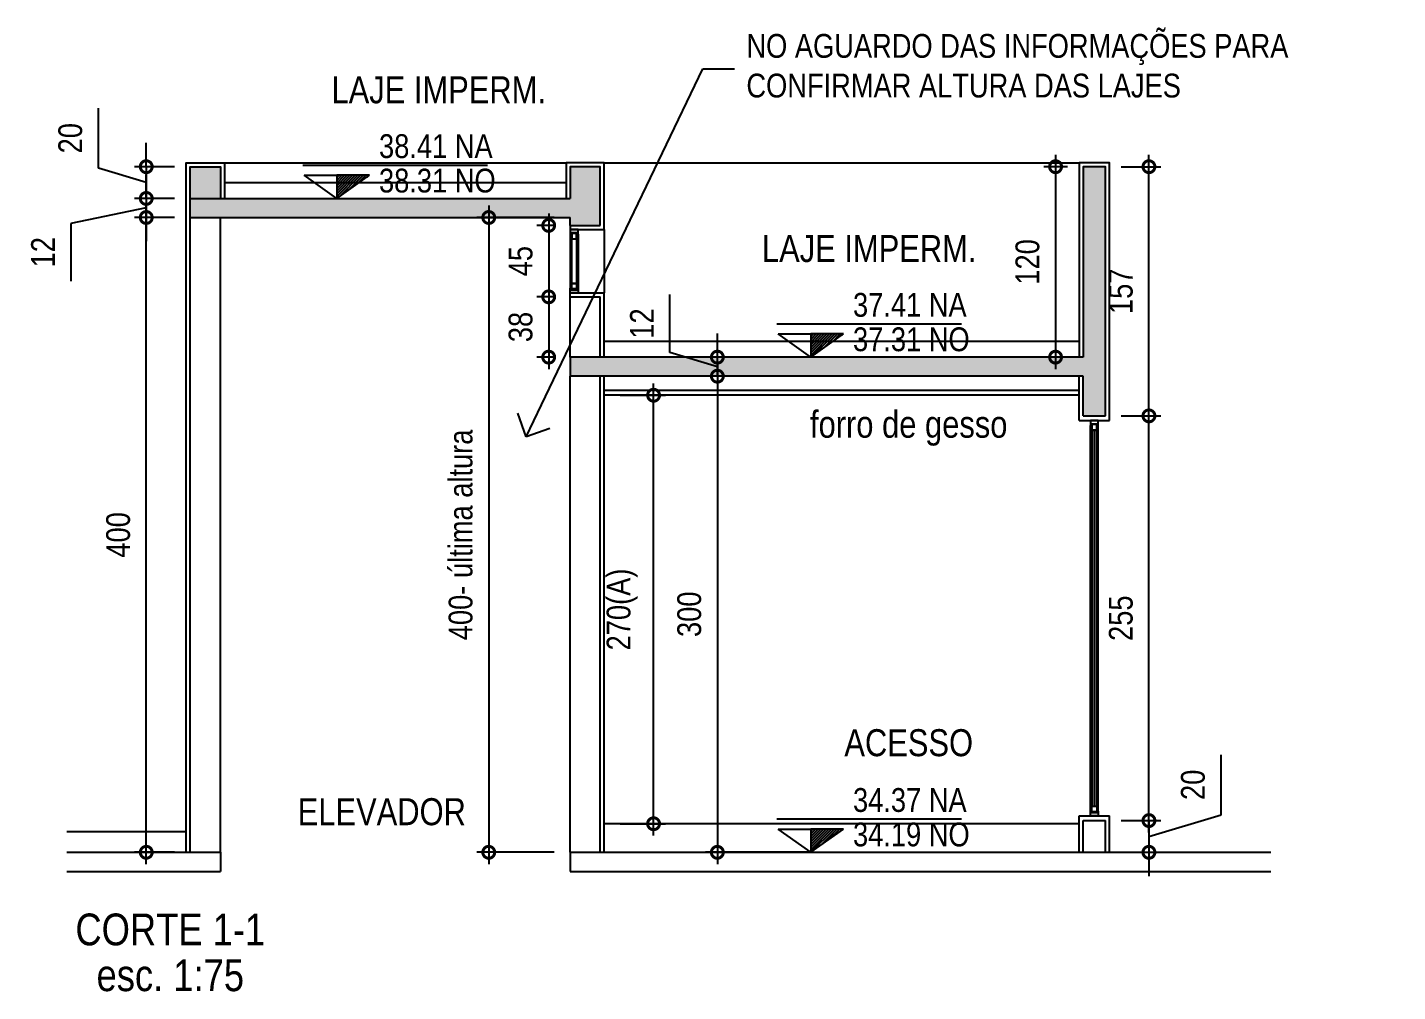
# Model space of a CAD drawing. Header units: metres. Extents: x -154 to 570, y -18 to 184.
# Drawn here: x -153.73 to -145.1, y 33.31 to 39.39 of the extents above; entities that cross this region are included whole.
import ezdxf
from ezdxf import colors
from ezdxf.entities.mleader import LeaderData, LeaderLine
from ezdxf.enums import TextEntityAlignment as Align
from ezdxf.math import Vec2, Vec3

# ---------------------------------------------------------------- set-up
doc = ezdxf.new("R2010")
doc.units = ezdxf.units.M
doc.header["$PDMODE"] = 1
for name, color, linetype in [('ARQ-ALV ACAB', 4, 'Continuous'), ('ARQ-ALV OSSO', 5, 'Continuous'), ('ARQ-AUX', 7, 'Continuous'), ('ARQ-AUX1', 1, 'Continuous'), ('ARQ-CAX @ 1', 1, 'Continuous'), ('ARQ-DIM - EMBASAM', 2, 'Continuous'), ('ARQ-EST', 2, 'Continuous'), ('ARQ-SIM', 1, 'Continuous'), ('ARQ-SIM - EMBASAM', 1, 'Continuous'), ('ARQ-TXT - EMBASAM', 2, 'Continuous')]:
    doc.layers.add(name, color=color, linetype=linetype)
doc.styles.add('Adesa', font='ARIALN.TTF')
doc.dimstyles.new('ADESA 1-0075', dxfattribs={"dimtxt": 0.15, "dimasz": 0.15, "dimexe": 0.075, "dimexo": 0.1, "dimgap": 0.1, "dimtad": 1, "dimdec": 1, "dimlfac": 100, "dimzin": 12, "dimtxsty": 'Adesa', "dimblk": 'DOTSMALL', "dimcen": 1, "dimdle": 0.075, "dimclrd": 1, "dimclre": 1, "dimclrt": 256, "dimazin": 3, "dimtm": 1e-09, "dimtfac": 1, "dimtdec": 1, "dimtmove": 1, "dimatfit": 0, "dimldrblk": 'DOTSMALL', "dimfxl": 0.8, "dimtvp": 2, "dimtolj": 1, "dimtzin": 0, "dimarcsym": 0})

# ---------------------------------------------------------------- blocks, each defined once
blk = doc.blocks.new('*U79')
at = {"color": 0, "linetype": 'ByBlock', "ltscale": 0.5}
for points in [[(0.02, -0.045), (0.02, -0.045), (0.02, -0.045), (0.02, -0.045), (0.02, -0.045), (0.02, -0.045), (0.02, -0.045), (0.02, -0.045), (0.02, -0.045), (0.03, -0.045), (0.03, -0.05), (0, -0.05), (0, 0), (0.03, 0), (0.03, -0.005), (0.02, -0.005), (0.02, -0.045)], [(0.38, -0.045), (0.38, -0.045), (0.38, -0.045), (0.38, -0.045), (0.38, -0.045), (0.38, -0.045), (0.38, -0.045), (0.38, -0.045), (0.38, -0.045), (0.37, -0.045), (0.37, -0.05), (0.4, -0.05), (0.4, 0), (0.37, 0), (0.37, -0.005), (0.38, -0.005), (0.38, -0.045)], [(0.025, -0.01), (0.06, -0.01), (0.06, -0.04), (0.025, -0.04)], [(0.375, -0.01), (0.34, -0.01), (0.34, -0.04), (0.375, -0.04)]]:
    blk.add_lwpolyline(points, close=True, dxfattribs=at)
at = {"color": 8, "linetype": 'ByBlock', "ltscale": 0.5}
for points in [[(0.37, 0), (0.03, 0)], [(0.37, -0.05), (0.03, -0.05)]]:
    blk.add_lwpolyline(points, dxfattribs=at)
at = {"color": 7, "linetype": 'ByBlock', "ltscale": 0.5}
blk.add_lwpolyline([(0.34, -0.01), (0.34, -0.04), (0.06, -0.04), (0.06, -0.01)], close=True, dxfattribs=at)
blk = doc.blocks.new('*U75')
h = blk.add_hatch()
h.set_pattern_fill('ANSI31', color=1, scale=0.00375, style=0)
h.set_pattern_definition([(45, (18.99673, 94.672672), (-0.0084189901, 0.0084189901), [])])
h.paths.add_polyline_path([(0.2063, 0.1463), (0.0009, 0.1463), (0, 0)])
at = {"color": 1}
blk.add_line((-0.2126, 0.21), (0.9499, 0.21), dxfattribs=at)
for points in [[(-0.2053, 0.1463), (0.0009, 0.1463), (0, 0), (-0.2053, 0.1463)], [(0.2072, 0.1463), (0.0009, 0.1463), (0, 0), (0.2072, 0.1463)]]:
    blk.add_lwpolyline(points, close=True, dxfattribs=at)
at = {"color": 1, "style": 'Adesa'}
blk.add_attdef('PAVIMENTO_001', (-0.0199, 0.5064), '', height=0.15, dxfattribs=at)
at = {"color": 3, "style": 'Adesa'}
blk.add_attdef('NA', text='', height=0.15, dxfattribs=at).set_placement((0.2668, 0.2096), align=Align.BOTTOM_LEFT)
blk.add_attdef('NO', text='', height=0.15, dxfattribs=at).set_placement((0.2668, 0.1875), align=Align.TOP_LEFT)
blk = doc.blocks.new('*U80')
at = {"color": 0, "linetype": 'ByBlock', "ltscale": 0.5}
for points in [[(0.02, -0.045), (0.02, -0.045), (0.02, -0.045), (0.02, -0.045), (0.02, -0.045), (0.02, -0.045), (0.02, -0.045), (0.02, -0.045), (0.02, -0.045), (0.03, -0.045), (0.03, -0.05), (0, -0.05), (0, 0), (0.03, 0), (0.03, -0.005), (0.02, -0.005), (0.02, -0.045)], [(2.47, -0.045), (2.47, -0.045), (2.47, -0.045), (2.47, -0.045), (2.47, -0.045), (2.47, -0.045), (2.47, -0.045), (2.47, -0.045), (2.47, -0.045), (2.46, -0.045), (2.46, -0.05), (2.49, -0.05), (2.49, 0), (2.46, 0), (2.46, -0.005), (2.47, -0.005), (2.47, -0.045)], [(0.025, -0.01), (0.06, -0.01), (0.06, -0.04), (0.025, -0.04)], [(2.465, -0.01), (2.43, -0.01), (2.43, -0.04), (2.465, -0.04)]]:
    blk.add_lwpolyline(points, close=True, dxfattribs=at)
at = {"color": 8, "linetype": 'ByBlock', "ltscale": 0.5}
for points in [[(2.46, 0), (0.03, 0)], [(2.46, -0.05), (0.03, -0.05)]]:
    blk.add_lwpolyline(points, dxfattribs=at)
at = {"color": 7, "linetype": 'ByBlock', "ltscale": 0.5}
blk.add_lwpolyline([(2.43, -0.01), (2.43, -0.04), (0.06, -0.04), (0.06, -0.01)], close=True, dxfattribs=at)
blk.add_lwpolyline([(0.06, -0.025), (2.43, -0.025)], dxfattribs=at)
blk = doc.blocks.new('_DotSmall')
at = {"color": 0, "linetype": 'ByBlock', "const_width": 0.5}
blk.add_lwpolyline([(-0.0625, 0, 1), (0.0625, 0, 1)], format="xyb", close=True, dxfattribs=at)
blk = doc.blocks.new('*D95')
at = {"layer": 'ARQ-DIM - EMBASAM', "color": 1, "lineweight": -2, "transparency": 16777216}
for p, q in [((-146.2087, 34.4264), (-146.2087, 34.8043)), ((-146.6634, 34.39), (-146.6634, 34.54)), ((-146.8377, 34.39), (-146.5884, 34.39)), ((-146.6634, 34.29), (-146.2087, 34.4264)), ((-146.6634, 34.39), (-146.6634, 34.19)), ((-146.6634, 34.39), (-146.6634, 34.19)), ((-146.8377, 34.19), (-146.5884, 34.19)), ((-146.6634, 34.19), (-146.6634, 34.04))]:
    blk.add_line(p, q, dxfattribs=at)
at = {"layer": 'Defpoints', "color": 0, "transparency": 16777216}
for p in [(-146.9377, 34.39), (-146.9377, 34.19), (-146.6634, 34.19)]:
    blk.add_point(p, dxfattribs=at)
at = {"layer": 'ARQ-DIM - EMBASAM', "color": 1, "lineweight": -2, "transparency": 16777216, "xscale": 0.15, "yscale": 0.15, "zscale": 0.15}
for p, rotation in [((-146.6634, 34.39), 270), ((-146.6634, 34.19), 90)]:
    blk.add_blockref('_DotSmall', p, dxfattribs=dict(at, rotation=rotation))
at = {"layer": 'ARQ-DIM - EMBASAM', "transparency": 16777216, "insert": (-146.3853, 34.6153), "char_height": 0.15, "attachment_point": 5, "rotation": 90, "style": 'Adesa'}
blk.add_mtext('\\A1;20', dxfattribs=at)
blk = doc.blocks.new('*D96')
at = {"layer": 'ARQ-DIM - EMBASAM', "color": 1, "lineweight": -2, "transparency": 16777216}
for p, q in [((-146.6634, 34.315), (-146.6634, 37.015)), ((-146.8377, 36.94), (-146.5884, 36.94)), ((-146.8377, 34.39), (-146.5884, 34.39))]:
    blk.add_line(p, q, dxfattribs=at)
at = {"layer": 'Defpoints', "color": 0, "transparency": 16777216}
for p in [(-146.9377, 36.94), (-146.6634, 36.94), (-146.9377, 34.39)]:
    blk.add_point(p, dxfattribs=at)
at = {"layer": 'ARQ-DIM - EMBASAM', "color": 1, "lineweight": -2, "transparency": 16777216, "xscale": 0.15, "yscale": 0.15, "zscale": 0.15}
for p, rotation in [((-146.6634, 36.94), 90), ((-146.6634, 34.39), 270)]:
    blk.add_blockref('_DotSmall', p, dxfattribs=dict(at, rotation=rotation))
at = {"layer": 'ARQ-DIM - EMBASAM', "transparency": 16777216, "insert": (-146.84, 35.665), "char_height": 0.15, "attachment_point": 5, "rotation": 90, "style": 'Adesa'}
blk.add_mtext('\\A1;255', dxfattribs=at)
blk = doc.blocks.new('*D97')
at = {"layer": 'ARQ-DIM - EMBASAM', "color": 1, "lineweight": -2, "transparency": 16777216}
for p, q in [((-146.6634, 36.865), (-146.6634, 38.585)), ((-146.8377, 38.51), (-146.5884, 38.51)), ((-146.8377, 36.94), (-146.5884, 36.94))]:
    blk.add_line(p, q, dxfattribs=at)
at = {"layer": 'Defpoints', "color": 0, "transparency": 16777216}
for p in [(-146.9377, 38.51), (-146.6634, 38.51), (-146.9377, 36.94)]:
    blk.add_point(p, dxfattribs=at)
at = {"layer": 'ARQ-DIM - EMBASAM', "color": 1, "lineweight": -2, "transparency": 16777216, "xscale": 0.15, "yscale": 0.15, "zscale": 0.15}
for p, rotation in [((-146.6634, 38.51), 90), ((-146.6634, 36.94), 270)]:
    blk.add_blockref('_DotSmall', p, dxfattribs=dict(at, rotation=rotation))
at = {"layer": 'ARQ-DIM - EMBASAM', "transparency": 16777216, "insert": (-146.84, 37.725), "char_height": 0.15, "attachment_point": 5, "rotation": 90, "style": 'Adesa'}
blk.add_mtext('\\A1;157', dxfattribs=at)
blk = doc.blocks.new('*D98')
at = {"layer": 'ARQ-DIM - EMBASAM', "color": 1, "lineweight": -2, "transparency": 16777216}
for p, q in [((-149.9977, 37.07), (-149.7116, 37.07)), ((-149.7866, 34.295), (-149.7866, 37.145)), ((-149.9977, 34.37), (-149.7116, 34.37))]:
    blk.add_line(p, q, dxfattribs=at)
at = {"layer": 'Defpoints', "color": 0, "transparency": 16777216}
for p in [(-150.0977, 37.07), (-149.7866, 37.07), (-150.0977, 34.37)]:
    blk.add_point(p, dxfattribs=at)
at = {"layer": 'ARQ-DIM - EMBASAM', "color": 1, "lineweight": -2, "transparency": 16777216, "xscale": 0.15, "yscale": 0.15, "zscale": 0.15}
for p, rotation in [((-149.7866, 37.07), 90), ((-149.7866, 34.37), 270)]:
    blk.add_blockref('_DotSmall', p, dxfattribs=dict(at, rotation=rotation))
at = {"layer": 'ARQ-DIM - EMBASAM', "transparency": 16777216, "insert": (-149.9849, 35.72), "char_height": 0.15, "attachment_point": 5, "rotation": 90, "style": 'Adesa'}
blk.add_mtext('\\A1;270(A)', dxfattribs=at)
blk = doc.blocks.new('*D99')
at = {"layer": 'ARQ-DIM - EMBASAM', "color": 1, "lineweight": -2, "transparency": 16777216}
for p, q in [((-149.3845, 37.265), (-149.3845, 34.115)), ((-148.7952, 37.19), (-149.4595, 37.19)), ((-148.7952, 34.19), (-149.4595, 34.19))]:
    blk.add_line(p, q, dxfattribs=at)
at = {"layer": 'Defpoints', "color": 0, "transparency": 16777216}
for p in [(-148.6952, 37.19), (-149.3845, 34.19), (-148.6952, 34.19)]:
    blk.add_point(p, dxfattribs=at)
at = {"layer": 'ARQ-DIM - EMBASAM', "color": 1, "lineweight": -2, "transparency": 16777216, "xscale": 0.15, "yscale": 0.15, "zscale": 0.15}
for p, rotation in [((-149.3845, 37.19), 90), ((-149.3845, 34.19), 270)]:
    blk.add_blockref('_DotSmall', p, dxfattribs=dict(at, rotation=rotation))
at = {"layer": 'ARQ-DIM - EMBASAM', "transparency": 16777216, "insert": (-149.561, 35.69), "char_height": 0.15, "attachment_point": 5, "rotation": 90, "style": 'Adesa'}
blk.add_mtext('\\A1;300', dxfattribs=at)
blk = doc.blocks.new('*D100')
at = {"layer": 'ARQ-DIM - EMBASAM', "color": 1, "lineweight": -2, "transparency": 16777216}
for p, q in [((-149.6848, 37.3401), (-149.6848, 37.7037)), ((-149.3845, 37.31), (-149.3845, 37.46)), ((-149.3845, 37.25), (-149.6848, 37.3401)), ((-149.2273, 37.31), (-149.4595, 37.31)), ((-149.3845, 37.19), (-149.3845, 37.31)), ((-149.3845, 37.19), (-149.3845, 37.31)), ((-149.2273, 37.19), (-149.4595, 37.19)), ((-149.3845, 37.19), (-149.3845, 37.04))]:
    blk.add_line(p, q, dxfattribs=at)
at = {"layer": 'Defpoints', "color": 0, "transparency": 16777216}
for p in [(-149.3845, 37.31), (-149.1273, 37.31), (-149.1273, 37.19)]:
    blk.add_point(p, dxfattribs=at)
at = {"layer": 'ARQ-DIM - EMBASAM', "color": 1, "lineweight": -2, "transparency": 16777216, "xscale": 0.15, "yscale": 0.15, "zscale": 0.15}
for p, rotation in [((-149.3845, 37.31), 270), ((-149.3845, 37.19), 90)]:
    blk.add_blockref('_DotSmall', p, dxfattribs=dict(at, rotation=rotation))
at = {"layer": 'ARQ-DIM - EMBASAM', "transparency": 16777216, "insert": (-149.8601, 37.5219), "char_height": 0.15, "attachment_point": 5, "rotation": 90, "style": 'Adesa'}
blk.add_mtext('\\A1;12', dxfattribs=at)
blk = doc.blocks.new('*D101')
at = {"layer": 'ARQ-DIM - EMBASAM', "color": 1, "lineweight": -2, "transparency": 16777216}
for p, q in [((-150.4127, 38.19), (-150.9008, 38.19)), ((-150.8258, 38.265), (-150.8258, 34.115)), ((-150.4127, 34.19), (-150.9008, 34.19))]:
    blk.add_line(p, q, dxfattribs=at)
at = {"layer": 'Defpoints', "color": 0, "transparency": 16777216}
for p in [(-150.3127, 38.19), (-150.8258, 34.19), (-150.3127, 34.19)]:
    blk.add_point(p, dxfattribs=at)
at = {"layer": 'ARQ-DIM - EMBASAM', "color": 1, "lineweight": -2, "transparency": 16777216, "xscale": 0.15, "yscale": 0.15, "zscale": 0.15}
for p, rotation in [((-150.8258, 38.19), 90), ((-150.8258, 34.19), 270)]:
    blk.add_blockref('_DotSmall', p, dxfattribs=dict(at, rotation=rotation))
at = {"layer": 'ARQ-DIM - EMBASAM', "transparency": 16777216, "insert": (-151.0025, 36.19), "char_height": 0.15, "attachment_point": 5, "rotation": 90, "style": 'Adesa'}
blk.add_mtext('\\A1;400- última altura', dxfattribs=at)
blk = doc.blocks.new('*D102')
at = {"layer": 'ARQ-DIM - EMBASAM', "color": 1, "lineweight": -2, "transparency": 16777216}
for p, q in [((-152.8077, 38.19), (-153.0603, 38.19)), ((-152.9853, 34.115), (-152.9853, 38.265)), ((-152.8077, 34.19), (-153.0603, 34.19))]:
    blk.add_line(p, q, dxfattribs=at)
at = {"layer": 'Defpoints', "color": 0, "transparency": 16777216}
for p in [(-152.9853, 38.19), (-152.7077, 38.19), (-152.7077, 34.19)]:
    blk.add_point(p, dxfattribs=at)
at = {"layer": 'ARQ-DIM - EMBASAM', "color": 1, "lineweight": -2, "transparency": 16777216, "xscale": 0.15, "yscale": 0.15, "zscale": 0.15}
for p, rotation in [((-152.9853, 38.19), 90), ((-152.9853, 34.19), 270)]:
    blk.add_blockref('_DotSmall', p, dxfattribs=dict(at, rotation=rotation))
at = {"layer": 'ARQ-DIM - EMBASAM', "transparency": 16777216, "insert": (-153.1618, 36.19), "char_height": 0.15, "attachment_point": 5, "rotation": 90, "style": 'Adesa'}
blk.add_mtext('\\A1;400', dxfattribs=at)
blk = doc.blocks.new('*D103')
at = {"layer": 'ARQ-DIM - EMBASAM', "color": 1, "lineweight": -2, "transparency": 16777216}
for p, q in [((-152.9853, 38.31), (-152.9853, 38.46)), ((-152.8077, 38.31), (-153.0603, 38.31)), ((-152.9853, 38.31), (-152.9853, 38.19)), ((-152.9853, 38.31), (-152.9853, 38.19)), ((-152.9853, 38.25), (-153.4609, 38.153)), ((-152.8077, 38.19), (-153.0603, 38.19)), ((-152.9853, 38.19), (-152.9853, 38.04)), ((-153.4609, 38.153), (-153.4609, 37.7893))]:
    blk.add_line(p, q, dxfattribs=at)
at = {"layer": 'Defpoints', "color": 0, "transparency": 16777216}
for p in [(-152.7077, 38.31), (-152.9853, 38.19), (-152.7077, 38.19)]:
    blk.add_point(p, dxfattribs=at)
at = {"layer": 'ARQ-DIM - EMBASAM', "color": 1, "lineweight": -2, "transparency": 16777216, "xscale": 0.15, "yscale": 0.15, "zscale": 0.15}
for p, rotation in [((-152.9853, 38.31), 270), ((-152.9853, 38.19), 90)]:
    blk.add_blockref('_DotSmall', p, dxfattribs=dict(at, rotation=rotation))
at = {"layer": 'ARQ-DIM - EMBASAM', "transparency": 16777216, "insert": (-153.6362, 37.9712), "char_height": 0.15, "attachment_point": 5, "rotation": 90, "style": 'Adesa'}
blk.add_mtext('\\A1;12', dxfattribs=at)
blk = doc.blocks.new('*D104')
at = {"layer": 'ARQ-DIM - EMBASAM', "color": 1, "lineweight": -2, "transparency": 16777216}
for p, q in [((-153.2868, 38.5005), (-153.2868, 38.8783)), ((-152.9853, 38.51), (-152.9853, 38.66)), ((-152.9853, 38.41), (-153.2868, 38.5005)), ((-152.8077, 38.51), (-153.0603, 38.51)), ((-152.9853, 38.51), (-152.9853, 38.31)), ((-152.9853, 38.51), (-152.9853, 38.31)), ((-152.8077, 38.31), (-153.0603, 38.31)), ((-152.9853, 38.31), (-152.9853, 38.16))]:
    blk.add_line(p, q, dxfattribs=at)
at = {"layer": 'Defpoints', "color": 0, "transparency": 16777216}
for p in [(-152.7077, 38.51), (-152.9853, 38.31), (-152.7077, 38.31)]:
    blk.add_point(p, dxfattribs=at)
at = {"layer": 'ARQ-DIM - EMBASAM', "color": 1, "lineweight": -2, "transparency": 16777216, "xscale": 0.15, "yscale": 0.15, "zscale": 0.15}
for p, rotation in [((-152.9853, 38.51), 270), ((-152.9853, 38.31), 90)]:
    blk.add_blockref('_DotSmall', p, dxfattribs=dict(at, rotation=rotation))
at = {"layer": 'ARQ-DIM - EMBASAM', "transparency": 16777216, "insert": (-153.4634, 38.6894), "char_height": 0.15, "attachment_point": 5, "rotation": 90, "style": 'Adesa'}
blk.add_mtext('\\A1;20', dxfattribs=at)
blk = doc.blocks.new('*D105')
at = {"layer": 'ARQ-DIM - EMBASAM', "color": 1, "lineweight": -2, "transparency": 16777216}
for p, q in [((-147.2521, 38.585), (-147.2521, 37.235)), ((-147.1777, 38.51), (-147.3271, 38.51)), ((-147.1777, 37.31), (-147.3271, 37.31))]:
    blk.add_line(p, q, dxfattribs=at)
at = {"layer": 'Defpoints', "color": 0, "transparency": 16777216}
for p in [(-147.0777, 38.51), (-147.2521, 37.31), (-147.0777, 37.31)]:
    blk.add_point(p, dxfattribs=at)
at = {"layer": 'ARQ-DIM - EMBASAM', "color": 1, "lineweight": -2, "transparency": 16777216, "xscale": 0.15, "yscale": 0.15, "zscale": 0.15}
for p, rotation in [((-147.2521, 38.51), 90), ((-147.2521, 37.31), 270)]:
    blk.add_blockref('_DotSmall', p, dxfattribs=dict(at, rotation=rotation))
at = {"layer": 'ARQ-DIM - EMBASAM', "transparency": 16777216, "insert": (-147.4287, 37.91), "char_height": 0.15, "attachment_point": 5, "rotation": 90, "style": 'Adesa'}
blk.add_mtext('\\A1;120', dxfattribs=at)
blk = doc.blocks.new('*D106')
at = {"layer": 'ARQ-DIM - EMBASAM', "color": 1, "lineweight": -2, "transparency": 16777216}
for p, q in [((-150.448, 38.215), (-150.448, 37.615)), ((-150.4127, 38.14), (-150.523, 38.14)), ((-150.4127, 37.69), (-150.523, 37.69))]:
    blk.add_line(p, q, dxfattribs=at)
at = {"layer": 'Defpoints', "color": 0, "transparency": 16777216}
for p in [(-150.3127, 38.14), (-150.448, 37.69), (-150.3127, 37.69)]:
    blk.add_point(p, dxfattribs=at)
at = {"layer": 'ARQ-DIM - EMBASAM', "color": 1, "lineweight": -2, "transparency": 16777216, "xscale": 0.15, "yscale": 0.15, "zscale": 0.15}
for p, rotation in [((-150.448, 38.14), 90), ((-150.448, 37.69), 270)]:
    blk.add_blockref('_DotSmall', p, dxfattribs=dict(at, rotation=rotation))
at = {"layer": 'ARQ-DIM - EMBASAM', "transparency": 16777216, "insert": (-150.6243, 37.915), "char_height": 0.15, "attachment_point": 5, "rotation": 90, "style": 'Adesa'}
blk.add_mtext('\\A1;45', dxfattribs=at)
blk = doc.blocks.new('*D107')
at = {"layer": 'ARQ-DIM - EMBASAM', "color": 1, "lineweight": -2, "transparency": 16777216}
for p, q in [((-150.448, 37.765), (-150.448, 37.235)), ((-150.4127, 37.69), (-150.523, 37.69)), ((-150.4127, 37.31), (-150.523, 37.31))]:
    blk.add_line(p, q, dxfattribs=at)
at = {"layer": 'Defpoints', "color": 0, "transparency": 16777216}
for p in [(-150.3127, 37.69), (-150.448, 37.31), (-150.3127, 37.31)]:
    blk.add_point(p, dxfattribs=at)
at = {"layer": 'ARQ-DIM - EMBASAM', "color": 1, "lineweight": -2, "transparency": 16777216, "xscale": 0.15, "yscale": 0.15, "zscale": 0.15}
for p, rotation in [((-150.448, 37.69), 90), ((-150.448, 37.31), 270)]:
    blk.add_blockref('_DotSmall', p, dxfattribs=dict(at, rotation=rotation))
at = {"layer": 'ARQ-DIM - EMBASAM', "transparency": 16777216, "insert": (-150.6246, 37.5), "char_height": 0.15, "attachment_point": 5, "rotation": 90, "style": 'Adesa'}
blk.add_mtext('\\A1;38', dxfattribs=at)
blk = doc.blocks.new('_Open90')
at = {"color": 0, "linetype": 'ByBlock', "lineweight": -2}
for p, q in [((-0.5, 0.5), (0, 0)), ((0, 0), (-1, 0)), ((0, 0), (-0.5, -0.5))]:
    blk.add_line(p, q, dxfattribs=at)

msp = doc.modelspace()

# ---------------------------------------------------------------- hatches: boundary and pattern name
at = {"layer": 'ARQ-DIM - EMBASAM'}
h = msp.add_hatch(color=8, dxfattribs=at)
h.dxf.hatch_style = 1
h.paths.add_polyline_path([(-152.5177, 38.51), (-152.7077, 38.51), (-152.7077, 38.31), (-152.5177, 38.31)], flags=17)
h.paths.add_polyline_path([(-150.1227, 38.51), (-150.3127, 38.51), (-150.3127, 38.31), (-152.7077, 38.31), (-152.7077, 38.19), (-150.3127, 38.19), (-150.3127, 38.14), (-150.1227, 38.14)])
h = msp.add_hatch(color=8, dxfattribs=at)
h.dxf.hatch_style = 1
h.paths.add_polyline_path([(-146.9377, 37.31), (-146.9377, 38.51), (-147.0777, 38.51), (-147.0777, 37.31), (-150.3127, 37.31), (-150.3127, 37.19), (-147.0777, 37.19), (-147.0777, 36.94), (-146.9377, 36.94), (-146.9377, 37.19)])

# ---------------------------------------------------------------- linework, layer by layer
at = {"layer": 'ARQ-ALV ACAB'}
for p, q in [((-150.0977, 34.19), (-150.0977, 37.19)), ((-147.1027, 36.91), (-147.1027, 37.19)), ((-147.1027, 36.91), (-146.9127, 36.91)), ((-147.1027, 34.19), (-147.1027, 34.42)), ((-147.1027, 34.42), (-146.9127, 34.42)), ((-152.7327, 34.32), (-153.4864, 34.32)), ((-147.1027, 34.37), (-150.0977, 34.37))]:
    msp.add_line(p, q, dxfattribs=at)
for points in [[(-152.7327, 34.19), (-152.7327, 38.535), (-152.4927, 38.535), (-152.4927, 38.31)], [(-150.0977, 38.115), (-150.0977, 38.535), (-150.3377, 38.535), (-150.3377, 38.31)], [(-146.9127, 36.91), (-146.9127, 38.535), (-147.1027, 38.535), (-147.1027, 37.31)], [(-152.4927, 38.41), (-150.3377, 38.41)], [(-150.3127, 38.14), (-150.3127, 38.115), (-150.0977, 38.115)], [(-150.3127, 37.69), (-150.3127, 37.715), (-150.0977, 37.715)], [(-150.0977, 37.31), (-150.0977, 37.715)], [(-150.0977, 37.41), (-147.1027, 37.41)], [(-146.9127, 34.19), (-146.9127, 34.42)]]:
    msp.add_lwpolyline(points, dxfattribs=at)
at = {"layer": 'ARQ-ALV OSSO'}
for p, q in [((-152.7077, 34.19), (-152.7077, 38.19)), ((-152.5177, 34.19), (-152.5177, 38.19)), ((-150.3127, 37.69), (-150.1227, 37.69)), ((-150.3127, 37.31), (-150.3127, 37.69)), ((-150.1227, 37.31), (-150.1227, 37.69)), ((-150.3127, 34.19), (-150.3127, 37.19)), ((-150.1227, 34.19), (-150.1227, 37.19)), ((-147.0777, 34.19), (-147.0777, 34.39)), ((-147.0777, 34.39), (-146.9377, 34.39)), ((-146.9377, 34.19), (-146.9377, 34.39))]:
    msp.add_line(p, q, dxfattribs=at)
at = {"layer": 'ARQ-AUX'}
msp.add_lwpolyline([(-150.0977, 38.115), (-150.0977, 37.715)], dxfattribs=at)
at = {"layer": 'ARQ-AUX1'}
for p, q in [((-147.1027, 37.1), (-150.0977, 37.1)), ((-147.1027, 37.07), (-150.0977, 37.07))]:
    msp.add_line(p, q, dxfattribs=at)
for points in [[(-152.4927, 38.535), (-150.3377, 38.535)], [(-150.0977, 38.535), (-147.1027, 38.535)]]:
    msp.add_lwpolyline(points, dxfattribs=at)
at = {"layer": 'ARQ-EST'}
for p, q in [((-152.7077, 38.31), (-150.3127, 38.31)), ((-152.7077, 38.19), (-150.3127, 38.19)), ((-150.3127, 38.14), (-150.1227, 38.14)), ((-147.0777, 37.19), (-150.3127, 37.19)), ((-147.0777, 36.94), (-147.0777, 37.19)), ((-146.9377, 36.94), (-146.9377, 37.19)), ((-147.0777, 36.94), (-146.9377, 36.94)), ((-153.4864, 34.19), (-152.5177, 34.19)), ((-150.3127, 34.19), (-145.8941, 34.19)), ((-153.4864, 34.07), (-152.5177, 34.07)), ((-150.3127, 34.07), (-145.8941, 34.07))]:
    msp.add_line(p, q, dxfattribs=at)
for points in [[(-152.7077, 38.19), (-152.7077, 38.51), (-152.5177, 38.51), (-152.5177, 38.31)], [(-150.1227, 38.14), (-150.1227, 38.51), (-150.3127, 38.51), (-150.3127, 38.31)], [(-146.9377, 37.31), (-146.9377, 38.51), (-147.0777, 38.51), (-147.0777, 37.31)], [(-150.3127, 38.14), (-150.3127, 38.19)], [(-147.0777, 37.31), (-150.3127, 37.31)], [(-150.3127, 37.31), (-150.3127, 37.19)], [(-152.5177, 34.19), (-152.5177, 34.07)], [(-150.3127, 34.19), (-150.3127, 34.07)]]:
    msp.add_lwpolyline(points, dxfattribs=at)
at = {"layer": 'ARQ-EST', "elevation": 0}
msp.add_lwpolyline([(-146.9377, 37.19), (-146.9377, 37.31)], dxfattribs=at)

# ---------------------------------------------------------------- block references
at = {"layer": 'ARQ-CAX @ 1', "rotation": 90}
msp.add_blockref('*U79', (-150.3127, 37.715), dxfattribs=at)
at = {"layer": 'ARQ-CAX @ 1', "xscale": -1, "rotation": 90}
msp.add_blockref('*U80', (-147.0327, 36.91), dxfattribs=at)
at = {"layer": 'ARQ-SIM', "color": 1}
ref = msp.add_blockref('*U75', (-151.7846, 38.31), dxfattribs=at)
ref.add_attrib('NA', '38.41 NA', dxfattribs={"layer": '0', "color": 3, "height": 0.15, "style": 'Adesa'}).set_placement((-151.5177, 38.5196), align=Align.BOTTOM_LEFT)
ref.add_attrib('NO', '38.31 NO', dxfattribs={"layer": '0', "color": 3, "height": 0.15, "style": 'Adesa'}).set_placement((-151.5177, 38.4975), align=Align.TOP_LEFT)
ref = msp.add_blockref('*U75', (-148.7961, 37.31), dxfattribs=at)
ref.add_attrib('NA', '37.41 NA', dxfattribs={"layer": '0', "color": 3, "height": 0.15, "style": 'Adesa'}).set_placement((-148.5292, 37.5196), align=Align.BOTTOM_LEFT)
ref.add_attrib('NO', '37.31 NO', dxfattribs={"layer": '0', "color": 3, "height": 0.15, "style": 'Adesa'}).set_placement((-148.5292, 37.4975), align=Align.TOP_LEFT)
ref = msp.add_blockref('*U75', (-148.7961, 34.19), dxfattribs=at)
ref.add_attrib('NA', '34.37 NA', dxfattribs={"layer": '0', "color": 3, "height": 0.15, "style": 'Adesa'}).set_placement((-148.5292, 34.3996), align=Align.BOTTOM_LEFT)
ref.add_attrib('NO', '34.19 NO', dxfattribs={"layer": '0', "color": 3, "height": 0.15, "style": 'Adesa'}).set_placement((-148.5292, 34.3775), align=Align.TOP_LEFT)

# ---------------------------------------------------------------- texts
at = {"layer": 'ARQ-TXT - EMBASAM', "style": 'Adesa'}
for s, height, p in [('LAJE IMPERM.', 0.17, (-151.1411, 38.9092, -0.0353)), ('LAJE IMPERM.', 0.17, (-148.427, 37.9092, -0.0353)), ('ELEVADOR', 0.17, (-151.5001, 34.361, -0.0353)), ('CORTE 1-1', 0.2, (-152.8336, 33.6041, -0.0353)), ('esc. 1:75', 0.2, (-152.8336, 33.3154, -0.0353))]:
    msp.add_text(s, height=height, dxfattribs=at).set_placement(p, align=Align.CENTER)
for s, p in [('forro de gesso', (-148.178, 36.8662, 0)), ('ACESSO', (-148.178, 34.8808, 0))]:
    msp.add_text(s, height=0.17, dxfattribs=at).set_placement(p, align=Align.MIDDLE)

# ---------------------------------------------------------------- dimensions: what is measured, and where the dimension line sits
at = {"layer": 'ARQ-DIM - EMBASAM'}
for base, p1, p2, picture, middle in [((-152.9853, 38.31), (-152.7077, 38.51), (-152.7077, 38.31), '*D104', (-153.4634, 38.6005)), ((-147.2521, 37.31), (-147.0777, 38.51), (-147.0777, 37.31), '*D105', (-147.4287, 37.91)), ((-146.6634, 38.51), (-146.9377, 36.94), (-146.9377, 38.51), '*D97', (-146.84, 37.725)), ((-152.9853, 38.19), (-152.7077, 34.19), (-152.7077, 38.19), '*D102', (-153.1618, 36.19)), ((-150.448, 37.69), (-150.3127, 38.14), (-150.3127, 37.69), '*D106', (-150.6243, 37.915)), ((-150.448, 37.31), (-150.3127, 37.69), (-150.3127, 37.31), '*D107', (-150.6246, 37.5)), ((-149.3845, 37.31), (-149.1273, 37.19), (-149.1273, 37.31), '*D100', (-149.8601, 37.4401)), ((-149.3845, 34.19), (-148.6952, 37.19), (-148.6952, 34.19), '*D99', (-149.561, 35.69)), ((-146.6634, 36.94), (-146.9377, 34.39), (-146.9377, 36.94), '*D96', (-146.84, 35.665)), ((-146.6634, 34.19), (-146.9377, 34.39), (-146.9377, 34.19), '*D95', (-146.3853, 34.5264))]:
    dim = msp.add_linear_dim(base=base, p1=p1, p2=p2, angle=90, dimstyle='ADESA 1-0075', dxfattribs=at)
    dim.commit()
    dim.dimension.update_dxf_attribs({"geometry": picture, "text_midpoint": middle})
dim = msp.add_linear_dim(base=(-152.9853, 38.19), p1=(-152.7077, 38.31), p2=(-152.7077, 38.19), angle=90, dimstyle='ADESA 1-0075', dxfattribs=at)
dim.commit()
dim.dimension.update_dxf_attribs({"geometry": '*D103', "text_midpoint": (-153.4609, 38.053), "dimtype": 160})
for base, p1, p2, text, picture, middle in [((-150.8258, 34.19), (-150.3127, 38.19), (-150.3127, 34.19), '<>- última altura', '*D101', (-151.0025, 36.19)), ((-149.7866, 37.07), (-150.0977, 34.37), (-150.0977, 37.07), '<>(A)', '*D98', (-149.9849, 35.72))]:
    dim = msp.add_linear_dim(base=base, p1=p1, p2=p2, angle=90, text=text, dimstyle='ADESA 1-0075', dxfattribs=at)
    dim.commit()
    dim.dimension.update_dxf_attribs({"geometry": picture, "text_midpoint": middle})

# ---------------------------------------------------------------- leaders
at = {"layer": 'ARQ-SIM - EMBASAM'}
ml = msp.add_multileader_mtext('Standard', dxfattribs=at)
ml.set_content('{\\C215;\\c10507177;NO AGUARDO DAS INFORMAÇÕES PARA CONFIRMAR ALTURA DAS LAJES}', color=2, style='Adesa')
ml.set_leader_properties(color=256)
ml.set_arrow_properties(name='OPEN90')
ml.build(insert=Vec2(0, 0))
ml.multileader.update_dxf_attribs({"text_left_attachment_type": 2, "text_right_attachment_type": 2, "dogleg_length": 0.2, "arrow_head_size": 0.225})
ctx = ml.context
ctx.base_point, ctx.char_height, ctx.arrow_head_size, ctx.landing_gap_size, ctx.plane_origin = Vec3(-149.2763, 39.1266), 0.15, 0.225, 0.075, Vec3(-150.5905, 36.807)
ctx.left_attachment, ctx.right_attachment = 2, 2
notes = []
notes.append((ctx, [(1, (1, 1, 0), (-149.4763, 39.1266), (1, 0), 0.2, [(0, [(-150.5905, 36.807)], 0, [])])]))
ctx.mtext.insert, ctx.mtext.width, ctx.mtext.flow_direction = Vec3(-149.2013, 39.3462), 4.105678, 5
for ctx, leaders in notes:
    for number, flags, end, landing, length, lines in leaders:
        leader = LeaderData()
        leader.index, (leader.has_last_leader_line, leader.has_dogleg_vector, leader.attachment_direction) = number, flags
        leader.last_leader_point, leader.dogleg_vector, leader.dogleg_length = Vec3(end), Vec3(landing), length
        for number, points, colour, breaks in lines:
            line = LeaderLine()
            line.index, line.vertices, line.color, line.breaks = number, Vec3.list(points), colors.encode_raw_color(colour), breaks
            leader.lines.append(line)
        ctx.leaders.append(leader)

doc.saveas('drawing.dxf')
